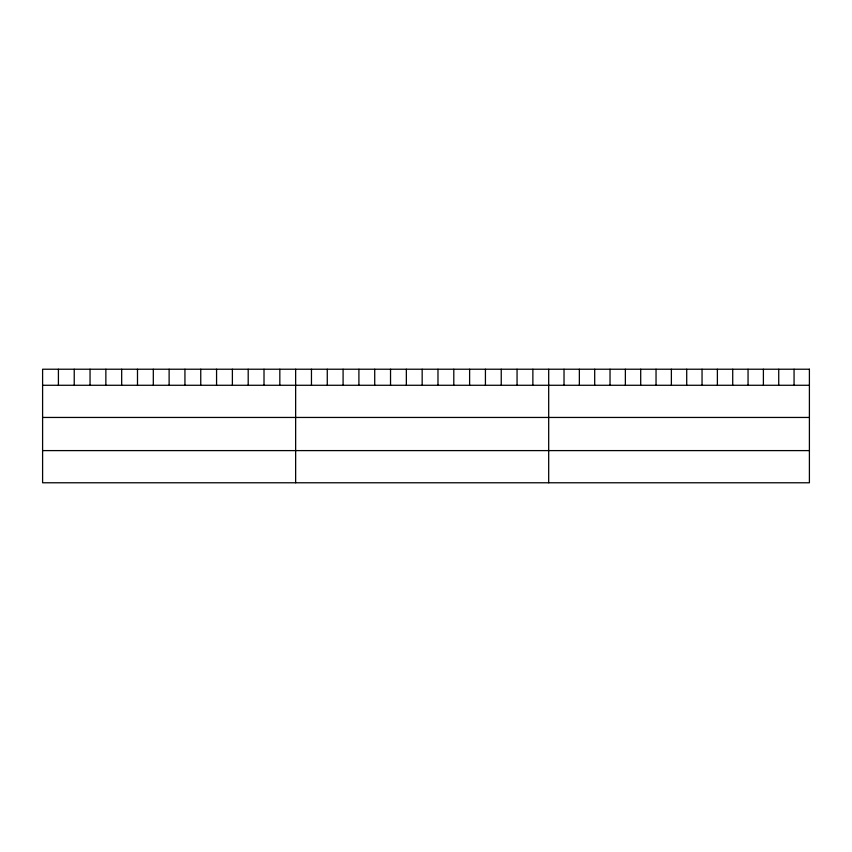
<?xml version="1.0" encoding="UTF-8"?>
<svg xmlns="http://www.w3.org/2000/svg" width="852" height="852" viewBox="0 0 852 852"><rect width="100%" height="100%" fill="white"/><g stroke="black" fill="none" stroke-linecap="round" stroke-linejoin="round"><path stroke-width="1.28" d="M42.6 385.274L809.4 385.274M42.6 417.448L809.4 417.448M42.6 450.601L809.4 450.601M794.064 369.225L794.064 385.274M778.728 369.225L778.728 385.274M763.392 369.225L763.392 385.274M748.056 369.225L748.056 385.274M732.72 369.225L732.72 385.274M717.384 369.225L717.384 385.274M702.048 369.225L702.048 385.274M686.712 369.225L686.712 385.274M671.376 369.225L671.376 385.274M656.04 369.225L656.04 385.274M640.704 369.225L640.704 385.274M625.368 369.225L625.368 385.274M610.032 369.225L610.032 385.274M594.696 369.225L594.696 385.274M579.36 369.225L579.36 385.274M564.024 369.225L564.024 385.274M548.688 369.225L548.688 482.775M532.873 369.225L532.873 385.274M517.058 369.225L517.058 385.274M501.242 369.225L501.242 385.274M485.427 369.225L485.427 385.274M469.612 369.225L469.612 385.274M453.796 369.225L453.796 385.274M437.981 369.225L437.981 385.274M422.166 369.225L422.166 385.274M406.351 369.225L406.351 385.274M390.535 369.225L390.535 385.274M374.72 369.225L374.72 385.274M358.905 369.225L358.905 385.274M343.09 369.225L343.09 385.274M327.274 369.225L327.274 385.274M311.459 369.225L311.459 385.274M295.644 369.225L295.644 482.775M279.829 369.225L279.829 385.274M264.013 369.225L264.013 385.274M248.198 369.225L248.198 385.274M232.383 369.225L232.383 385.274M216.568 369.225L216.568 385.274M200.752 369.225L200.752 385.274M184.937 369.225L184.937 385.274M169.122 369.225L169.122 385.274M153.307 369.225L153.307 385.274M137.491 369.225L137.491 385.274M121.676 369.225L121.676 385.274M105.861 369.225L105.861 385.274M90.046 369.225L90.046 385.274M74.231 369.225L74.231 385.274M58.415 369.225L58.415 385.274M809.4 369.225L42.6 369.225L42.6 482.775L809.4 482.775L809.4 369.225"/></g></svg>
